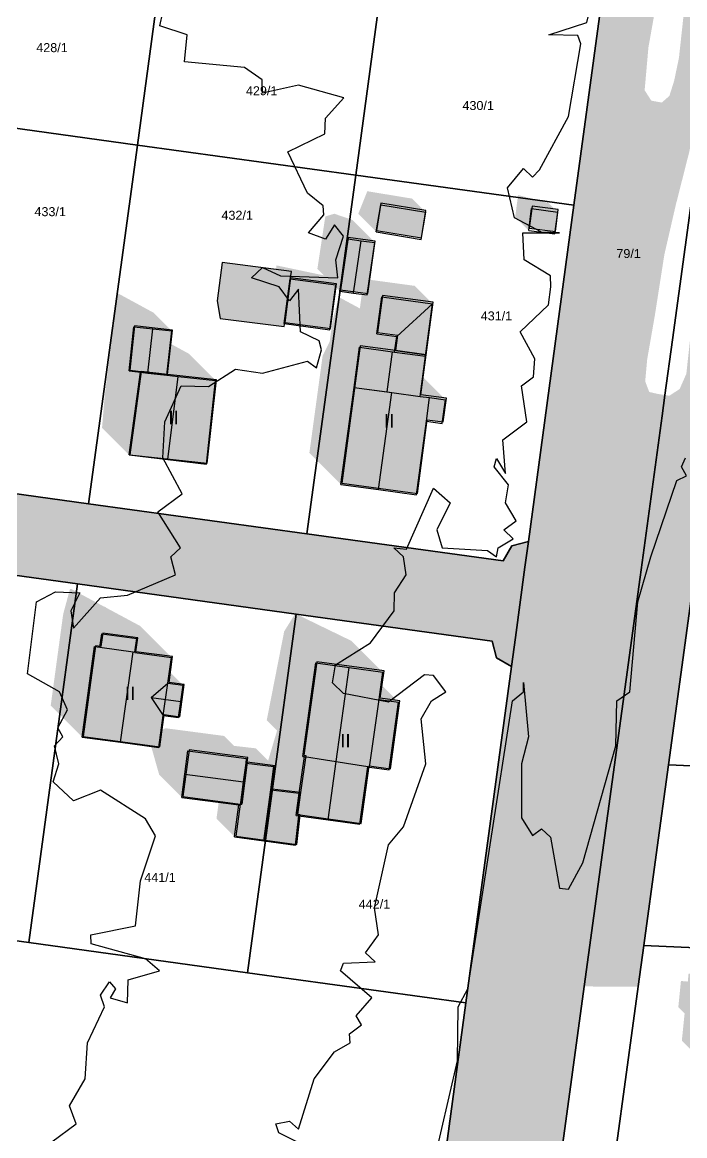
# Model space of a CAD drawing. Header units: millimetres. Extents: x 238 to 3518, y -74 to 2735.
# Drawn here: x 1636.8 to 1710.4, y 1718.9 to 1842.6 of the extents above; entities that cross this region are included whole.
import ezdxf
from ezdxf.enums import TextEntityAlignment as Align

# ---------------------------------------------------------------- set-up
doc = ezdxf.new("R2010")
doc.units = ezdxf.units.MM
for name, color, linetype in [('LP_Flurstueck_bez', 7, 'Continuous'), ('LP_Flurstuecke', 8, 'Continuous'), ('LP_Gebaeude_Dachaufsicht', 9, 'Continuous'), ('LP_Gebaeude_Dachschatten', 253, 'Continuous'), ('LP_Gebaeude_F', 254, 'Continuous'), ('LP_Gebaeude_Geschosszahl', 7, 'Continuous'), ('LP_Gebaeude_Schatten', 7, 'Continuous'), ('LP_Gebaeude_U', 7, 'Continuous'), ('LP_Topographie_Hoehenlinien', 8, 'Continuous'), ('LP_Verkehr_Strassen', 9, 'Continuous'), ('LP_Verkehr_Wege_Plaetze', 252, 'Continuous')]:
    doc.layers.add(name, color=color, linetype=linetype)
doc.styles.get("Standard").update_dxf_attribs({"font": 'arial.ttf'})

msp = doc.modelspace()

# ---------------------------------------------------------------- hatches: boundary and pattern name
at = {"layer": 'LP_Gebaeude_Dachschatten'}
for points in [[(1672.99, 1818.52), (1672.11, 1812.7), (1673.63, 1812.51), (1674.49, 1818.32)], [(1651.34, 1808.54), (1649.23, 1808.77), (1648.69, 1803.85), (1649.96, 1803.71), (1650.79, 1803.62)], [(1677.96, 1805.98), (1674.3, 1806.48), (1673.69, 1802.03), (1677.35, 1801.53)], [(1677.35, 1801.53), (1677.88, 1801.46), (1681.01, 1801.03), (1681.61, 1805.48), (1678.19, 1805.95), (1677.96, 1805.98)], [(1654.13, 1803.25), (1652.9, 1803.39), (1649.96, 1803.71), (1648.69, 1794.55), (1652.98, 1794.02)], [(1677.88, 1801.46), (1673.69, 1802.03), (1672.22, 1791.25), (1676.41, 1790.67)], [(1649.13, 1772.64), (1645.46, 1773.16), (1645.46, 1773.16), (1644.86, 1773.25), (1643.49, 1763.18), (1647.74, 1762.61)], [(1673.15, 1770.9), (1669.42, 1771.42), (1667.98, 1761.04), (1668.16, 1761.02), (1668.16, 1761.02), (1670.5, 1760.65), (1671.69, 1760.46), (1671.7, 1760.46)], [(1651.15, 1767.59), (1654.45, 1767.15), (1654.69, 1768.94), (1653.01, 1769.16), (1653, 1769.17)], [(1661.41, 1758.22), (1661.69, 1760.29), (1661.75, 1760.81), (1655.22, 1761.67), (1654.88, 1759.08)], [(1671.69, 1760.46), (1670.5, 1760.65), (1668.16, 1761.02), (1667.6, 1756.94), (1667.26, 1754.48), (1667.56, 1754.44), (1670.8, 1753.99)]]:
    msp.add_hatch(color=253, dxfattribs=at).paths.add_polyline_path(points)
at = {"layer": 'LP_Gebaeude_F'}
for points in [[(1676.19, 1819.45), (1681.19, 1818.65), (1681.67, 1821.68), (1676.67, 1822.48)], [(1693.15, 1819.71), (1696.05, 1819.35), (1696.35, 1821.79), (1693.45, 1822.15)], [(1672.17, 1812.85), (1675.22, 1812.47), (1676.03, 1818.26), (1673.03, 1818.68)], [(1658.48, 1811.65), (1658.81, 1809.7), (1665.93, 1808.78), (1665.99, 1809.24), (1666.63, 1814.21), (1666.75, 1814.92), (1659.03, 1815.92)], [(1665.99, 1809.24), (1671.07, 1808.58), (1671.72, 1813.55), (1666.63, 1814.21)], [(1676.29, 1808.14), (1678.5, 1807.84), (1678.27, 1806.12), (1681.7, 1805.66), (1682.48, 1811.48), (1676.84, 1812.24)], [(1648.76, 1803.93), (1650.04, 1803.79), (1652.97, 1803.47), (1653.51, 1808.4), (1649.29, 1808.86)], [(1672.33, 1791.39), (1680.73, 1790.26), (1681.82, 1798.44), (1683.59, 1798.2), (1683.94, 1800.83), (1681.1, 1801.21), (1681.7, 1805.66), (1678.27, 1806.12), (1674.37, 1806.64)], [(1648.77, 1794.55), (1657.37, 1793.6), (1658.39, 1802.87), (1652.97, 1803.47), (1650.04, 1803.79)], [(1643.61, 1763.25), (1652.12, 1762.11), (1652.6, 1765.68), (1654.33, 1765.45), (1654.81, 1769.03), (1653.14, 1769.26), (1653.52, 1772.13), (1649.46, 1772.67), (1649.67, 1774.22), (1645.78, 1774.74), (1645.57, 1773.23), (1644.97, 1773.31)], [(1667.4, 1754.58), (1667.7, 1754.54), (1674.48, 1753.6), (1675.36, 1759.99), (1677.73, 1759.66), (1678.77, 1767.2), (1676.6, 1767.5), (1677.01, 1770.53), (1669.56, 1771.56), (1668.12, 1761.16), (1668.31, 1761.13), (1667.74, 1757.04)], [(1654.68, 1756.57), (1661.03, 1755.74), (1661.22, 1755.72), (1661.82, 1760.4), (1661.89, 1760.91), (1655.35, 1761.76)], [(1660.55, 1752.18), (1663.8, 1751.74), (1664.57, 1757.41), (1664.92, 1760), (1661.82, 1760.4), (1661.22, 1755.72), (1661.03, 1755.74)], [(1663.8, 1751.74), (1667.34, 1751.26), (1667.7, 1754.54), (1667.4, 1754.58), (1667.74, 1757.04), (1664.57, 1757.41)]]:
    msp.add_hatch(color=254, dxfattribs=at).paths.add_polyline_path(points)
at = {"layer": 'LP_Gebaeude_Schatten'}
for points in [[(1675.15, 1823.82), (1680.14, 1823), (1681.64, 1821.5), (1676.65, 1822.32), (1676.15, 1819.3), (1674.15, 1821.3), (1675.15, 1823.82)], [(1695.3, 1822.51), (1696.3, 1821.51), (1693.4, 1821.89), (1693.08, 1819.46), (1691.58, 1820.96), (1691.9, 1823.39), (1695.3, 1822.51)], [(1673.5, 1820.63), (1676, 1818.13), (1672.99, 1818.52), (1672.11, 1812.7), (1671.63, 1813.18), (1671.66, 1813.41), (1666.57, 1814.08), (1665.91, 1809.11), (1664.41, 1810.61), (1665.07, 1815.58), (1670.33, 1814.47), (1669.61, 1815.2), (1670.49, 1821.02), (1671.49, 1821.32), (1673.5, 1820.63)], [(1682.41, 1811.31), (1676.77, 1812.08), (1676.21, 1807.98), (1678.42, 1807.68), (1678.19, 1805.95), (1677.96, 1805.98), (1674.3, 1806.48), (1673.69, 1802.03), (1672.22, 1791.25), (1668.72, 1794.75), (1670.19, 1805.53), (1670.98, 1807.13), (1671.3, 1809.48), (1671.96, 1811.98), (1672.19, 1811.95), (1674.33, 1810.8), (1674.54, 1812.39), (1675.15, 1812.32), (1675.39, 1813.99), (1680.41, 1813.31), (1682.41, 1811.31)], [(1645.98, 1801.02), (1646.8, 1807.58), (1646.79, 1807.62), (1646.91, 1808.71), (1646.9, 1809.39), (1647.05, 1809.94), (1647.34, 1812.54), (1651.44, 1810.31), (1653.44, 1808.31), (1651.34, 1808.54), (1649.23, 1808.77), (1648.69, 1803.85), (1649.96, 1803.71), (1648.69, 1794.55), (1645.69, 1797.55), (1645.98, 1801.02)], [(1658.3, 1802.79), (1654.13, 1803.25), (1652.9, 1803.39), (1653.28, 1806.89), (1655.3, 1805.79), (1658.3, 1802.79)], [(1650.79, 1803.62), (1652.9, 1803.39), (1649.96, 1803.71), (1650.79, 1803.62)], [(1682.08, 1800.89), (1681.01, 1801.03), (1681.3, 1803.19), (1683.84, 1800.65), (1682.08, 1800.89)], [(1649.9, 1775.54), (1653.4, 1772.04), (1649.34, 1772.59), (1649.34, 1772.61), (1649.55, 1774.15), (1645.67, 1774.67), (1645.46, 1773.16), (1644.86, 1773.25), (1643.49, 1763.18), (1639.99, 1766.68), (1641.36, 1776.75), (1641.46, 1777.16), (1641.46, 1777.16), (1642.13, 1779.64), (1642.34, 1779.61), (1642.39, 1779.56), (1643.54, 1778.95), (1645.94, 1777.66), (1646.05, 1777.65), (1646.15, 1777.55), (1649.9, 1775.54)], [(1659.25, 1763.31), (1660.35, 1762.21), (1662.79, 1761.93), (1664.14, 1760.57), (1664.76, 1762.66), (1665.13, 1763.89), (1663.98, 1765.04), (1665.92, 1774.92), (1667.15, 1776.9), (1673.37, 1773.88), (1676.87, 1770.38), (1673.15, 1770.9), (1669.42, 1771.42), (1667.98, 1761.04), (1668.16, 1761.02), (1668.16, 1761.02), (1667.6, 1756.94), (1664.43, 1757.32), (1664.79, 1759.93), (1661.69, 1760.29), (1661.75, 1760.81), (1655.22, 1761.67), (1654.88, 1759.08), (1654.54, 1756.49), (1652.04, 1758.99), (1651.15, 1762.14), (1651.99, 1762.03), (1652.24, 1763.89), (1652.72, 1764.17), (1659.25, 1763.31)], [(1653.01, 1769.16), (1653.18, 1770.44), (1654.69, 1768.94), (1653.01, 1769.16)], [(1676.46, 1767.37), (1676.68, 1769.01), (1678.63, 1767.06), (1676.46, 1767.37)], [(1661.41, 1758.22), (1661.69, 1760.29), (1661.07, 1755.63), (1661.41, 1758.22)], [(1658.65, 1755.95), (1660.88, 1755.65), (1660.4, 1752.11), (1658.4, 1754.11), (1658.65, 1755.95)], [(1711.38, 1740.26), (1712.8, 1742.81), (1719.71, 1739.87), (1724.21, 1735.37), (1715.38, 1736.26), (1715.04, 1732.89), (1714.84, 1732.91), (1712.99, 1733.09), (1712.7, 1730.2), (1714.55, 1730.02), (1714.09, 1725.45), (1710.09, 1729.45), (1710.4, 1732.5), (1709.7, 1733.2), (1709.99, 1736.09), (1710.75, 1736.02), (1710.84, 1736.91), (1711.04, 1736.89), (1711.38, 1740.26)]]:
    msp.add_hatch(color=7, dxfattribs=at).paths.add_polyline_path(points)
at = {"layer": 'LP_Verkehr_Strassen'}
h = msp.add_hatch(color=9, dxfattribs=at)
h.paths.add_polyline_path([(1673.69, 1632.64), (1680.25, 1627.81), (1681.1, 1628.8), (1682.19, 1629.6), (1684.02, 1630.26), (1684.95, 1630.49), (1685.89, 1637.67), (1685.23, 1637.7), (1684.11, 1638.2), (1682.83, 1639.62), (1684.02, 1646.21), (1687.55, 1666.93), (1689.13, 1681.37), (1692.5, 1709.77), (1702.29, 1781.35), (1705.45, 1780.93), (1699.24, 1735.48), (1705.25, 1735.46), (1705.87, 1740.02), (1707.24, 1750.1), (1708.61, 1760.11), (1711.35, 1780.18), (1713.92, 1798.73), (1713.99, 1799.23), (1716.56, 1818.03), (1718.86, 1834.86), (1721.29, 1852.68), (1723.72, 1870.48), (1725.68, 1884.81), (1726.01, 1887.29), (1726.48, 1890.84), (1728.77, 1907.68), (1731.21, 1925.49), (1733.64, 1943.33), (1736.08, 1961.17), (1738.51, 1978.99), (1740.95, 1996.82), (1743.38, 2014.65), (1743.79, 2017.62), (1739.46, 2030.27), (1736.97, 2030.86), (1737.41, 2033.46), (1738.01, 2036.71), (1739.7, 2049.02), (1741.9, 2066.17), (1742.18, 2067.87), (1743.06, 2069.18), (1744.37, 2070.31), (1740.07, 2074.07), (1736.03, 2077.6), (1736.06, 2075.16), (1735.67, 2071.19), (1733.58, 2057.56), (1731.69, 2043.83), (1728.67, 2021.77), (1724, 1988.1), (1721.67, 1970.15), (1716.21, 1929.28), (1708.83, 1874.91), (1708.18, 1870.65), (1707.96, 1869.67), (1706.66, 1869.22), (1704.53, 1869.49), (1704.11, 1866.67), (1703.74, 1863.82), (1704.24, 1863.78), (1705.24, 1863.15), (1705.86, 1862.16), (1706.23, 1860.18), (1698.83, 1806.43), (1696.2, 1784.03), (1694.74, 1782.58), (1693.5, 1781.96), (1692.66, 1782.07), (1691.6, 1774.24), (1692.03, 1774.18), (1693.28, 1773.55), (1693.78, 1771.54), (1685.25, 1702.89), (1677.19, 1647.35), (1675.71, 1637.17), (1674.35, 1633.81)])
h.paths.add_polyline_path([(1706.02, 1802.7), (1706.24, 1805.13), (1707.09, 1810), (1708.15, 1816.78), (1709.42, 1822.3), (1710.9, 1828.13), (1712.18, 1834.06), (1713.74, 1845.83), (1714.72, 1870.19), (1716.39, 1882.82), (1731.44, 1986.51), (1734.42, 2011.48), (1734.67, 2014.34), (1735.14, 2014.89), (1735.84, 2015.17), (1736.65, 2015.26), (1737.42, 2015.22), (1737.62, 2015.17), (1737.8, 2010.53), (1737.12, 2001.34), (1736.32, 1996.46), (1734.41, 1980.1), (1730.98, 1953.39), (1727.27, 1928.68), (1724.46, 1905.54), (1720.71, 1881.85), (1718.76, 1869.86), (1715.62, 1845.76), (1713.97, 1833.85), (1712.27, 1818.92), (1710.59, 1803.54), (1709.85, 1801.85), (1708.7, 1801.1), (1708.21, 1801.18), (1707.43, 1801.3), (1706.47, 1801.52)], flags=0)
h.paths.add_polyline_path([(1705.96, 1835.04), (1706.38, 1839.8), (1707.23, 1844.57), (1708.08, 1847.74), (1708.82, 1848.8), (1709.45, 1849.22), (1710.51, 1849.22), (1710.83, 1847.74), (1710.3, 1843.51), (1709.77, 1838.64), (1709.24, 1836.1), (1708.71, 1834.41), (1707.86, 1833.67), (1706.7, 1833.88)], flags=0)
msp.add_hatch(color=9, dxfattribs=at).paths.add_polyline_path([(1545.59, 1791.1), (1547.44, 1791.58), (1548.4, 1793.22), (1570.19, 1790.22), (1594.45, 1786.88), (1618.71, 1783.53), (1642.98, 1780.19), (1667.24, 1776.85), (1689.02, 1773.84), (1689.49, 1771.98), (1691.16, 1771.03), (1691.6, 1774.24), (1692.66, 1782.07), (1693.05, 1784.9), (1691.2, 1784.43), (1690.24, 1782.77), (1668.44, 1785.77), (1644.19, 1789.11), (1619.93, 1792.46), (1595.66, 1795.8), (1571.4, 1799.14), (1549.62, 1802.14), (1549.13, 1804.01), (1547.48, 1804.97)])
at = {"layer": 'LP_Verkehr_Wege_Plaetze'}
for points in [[(1692.66, 1782.07), (1693.5, 1781.96), (1694.74, 1782.58), (1696.2, 1784.03), (1698.83, 1806.43), (1706.23, 1860.18), (1705.86, 1862.16), (1705.24, 1863.15), (1704.24, 1863.78), (1703.74, 1863.82), (1703.52, 1862.08), (1703.18, 1859.6), (1698.11, 1822.26), (1693.05, 1784.9)], [(1682.83, 1639.62), (1684.11, 1638.2), (1685.23, 1637.7), (1685.89, 1637.67), (1687.73, 1651.04), (1691.8, 1681.02), (1695.45, 1707.75), (1699.24, 1735.48), (1705.45, 1780.93), (1702.29, 1781.35), (1692.5, 1709.77), (1689.13, 1681.37), (1687.55, 1666.93), (1684.02, 1646.21)], [(1672.36, 1633.61), (1673.69, 1632.64), (1674.35, 1633.81), (1675.71, 1637.17), (1677.19, 1647.35), (1685.25, 1702.89), (1693.78, 1771.54), (1693.28, 1773.55), (1692.03, 1774.18), (1691.6, 1774.24), (1691.16, 1771.03), (1686.1, 1733.67), (1683.68, 1715.84), (1681.64, 1700.85), (1680.97, 1695.87), (1679.43, 1684.52), (1673.67, 1642.1)]]:
    msp.add_hatch(color=252, dxfattribs=at).paths.add_polyline_path(points)

# ---------------------------------------------------------------- linework, layer by layer
at = {"layer": 'LP_Flurstuecke', "color": 8}
for points in [[(1695.45, 1707.75), (1699.24, 1735.48), (1705.45, 1780.93), (1707.89, 1798.86), (1708.21, 1801.18), (1709.05, 1807.3), (1734.33, 1992.39)], [(1734.33, 1992.39), (1709.05, 1807.3), (1708.21, 1801.18), (1707.89, 1798.86), (1705.45, 1780.93), (1699.24, 1735.48), (1695.45, 1707.75), (1701.43, 1707.48), (1705.25, 1735.46), (1705.87, 1740.02), (1707.24, 1750.1), (1708.61, 1760.11), (1711.35, 1780.18)], [(1710.49, 1913.24), (1704.53, 1869.49), (1704.11, 1866.67), (1703.74, 1863.82), (1703.52, 1862.08), (1703.18, 1859.6), (1698.11, 1822.26), (1693.05, 1784.9), (1692.66, 1782.07), (1691.6, 1774.24), (1691.16, 1771.03), (1686.1, 1733.67), (1683.68, 1715.84)]]:
    msp.add_lwpolyline(points, dxfattribs=at)
for points in [[(1625.36, 1832.29), (1649.61, 1828.95), (1655.01, 1868.76), (1630.76, 1872.1)], [(1649.61, 1828.95), (1673.87, 1825.6), (1679.26, 1865.42), (1655.01, 1868.76)], [(1673.87, 1825.6), (1698.11, 1822.26), (1703.18, 1859.6), (1701.52, 1860.56), (1701.04, 1862.41), (1679.26, 1865.42)], [(1619.93, 1792.46), (1644.19, 1789.11), (1649.61, 1828.95), (1625.36, 1832.29)], [(1644.19, 1789.11), (1668.44, 1785.77), (1673.87, 1825.6), (1649.61, 1828.95)], [(1668.44, 1785.77), (1690.24, 1782.77), (1691.2, 1784.43), (1693.05, 1784.9), (1698.11, 1822.26), (1673.87, 1825.6)], [(1545.59, 1791.1), (1547.44, 1791.58), (1548.4, 1793.22), (1570.19, 1790.22), (1594.45, 1786.88), (1618.71, 1783.53), (1642.98, 1780.19), (1667.24, 1776.85), (1689.02, 1773.84), (1689.49, 1771.98), (1691.16, 1771.03), (1691.6, 1774.24), (1692.66, 1782.07), (1693.05, 1784.9), (1691.2, 1784.43), (1690.24, 1782.77), (1668.44, 1785.77), (1644.19, 1789.11), (1619.93, 1792.46), (1595.66, 1795.8), (1571.4, 1799.14), (1549.62, 1802.14), (1549.13, 1804.01), (1547.48, 1804.97)], [(1613.3, 1743.7), (1637.56, 1740.36), (1642.98, 1780.19), (1618.71, 1783.53)], [(1637.56, 1740.36), (1661.83, 1737.01), (1667.24, 1776.85), (1642.98, 1780.19)], [(1708.61, 1760.11), (1776.43, 1757.1), (1779.17, 1777.17), (1770.01, 1777.58), (1711.35, 1780.18)], [(1661.83, 1737.01), (1686.1, 1733.67), (1691.16, 1771.03), (1689.49, 1771.98), (1689.02, 1773.84), (1667.24, 1776.85)], [(1705.87, 1740.02), (1746.61, 1738.21), (1773.72, 1736.99), (1775.11, 1747.07), (1776.43, 1757.1), (1708.61, 1760.11), (1707.24, 1750.1)], [(1578.05, 1649.59), (1596.43, 1612.99), (1615.82, 1578.48), (1672.36, 1633.61), (1673.67, 1642.1), (1631.41, 1648.39), (1637.07, 1690.8), (1679.43, 1684.52), (1680.97, 1695.87), (1681.64, 1700.85), (1683.68, 1715.84), (1686.1, 1733.67), (1661.83, 1737.01), (1637.56, 1740.36), (1613.3, 1743.7), (1594.3, 1746.32), (1591.44, 1729.39), (1589.09, 1715.37), (1588.78, 1713.77), (1578.93, 1654.85)], [(1701.43, 1707.48), (1718.82, 1706.7), (1742.24, 1705.65), (1743.7, 1716.5), (1746.61, 1738.21), (1705.87, 1740.02), (1705.25, 1735.46)]]:
    msp.add_lwpolyline(points, close=True, dxfattribs=at)
at = {"layer": 'LP_Gebaeude_Dachaufsicht', "color": 9}
for p, q in [((1676.15, 1819.3, 72.91), (1676.65, 1822.32, 72.91)), ((1676.65, 1822.32, 72.91), (1681.64, 1821.5, 72.91)), ((1681.14, 1818.47, 72.91), (1681.64, 1821.5, 72.91)), ((1693.08, 1819.46, 73.21), (1693.4, 1821.89, 73.21)), ((1693.4, 1821.89, 73.21), (1696.3, 1821.51, 73.21)), ((1695.98, 1819.08, 73.21), (1696.3, 1821.51, 73.21)), ((1672.11, 1812.7, 73.79), (1672.99, 1818.52, 73.79)), ((1672.99, 1818.52, 73.79), (1674.49, 1818.32, 74.94)), ((1673.63, 1812.51, 74.94), (1674.49, 1818.32, 74.94)), ((1674.49, 1818.32, 74.94), (1676, 1818.13, 73.79)), ((1676.15, 1819.3, 72.91), (1681.14, 1818.47, 72.91)), ((1693.08, 1819.46, 73.21), (1695.98, 1819.08, 73.21)), ((1675.15, 1812.32, 73.79), (1676, 1818.13, 73.79)), ((1665.91, 1809.11, 72.13), (1666.57, 1814.08, 72.13)), ((1666.57, 1814.08, 72.13), (1671.66, 1813.41, 72.13)), ((1671, 1808.43, 72.13), (1671.66, 1813.41, 72.13)), ((1672.11, 1812.7, 73.79), (1673.63, 1812.51, 74.94)), ((1673.63, 1812.51, 74.94), (1675.15, 1812.32, 73.79)), ((1676.21, 1807.98, 73.33), (1676.77, 1812.08, 73.33)), ((1676.77, 1812.08, 73.33), (1682.41, 1811.31, 73.33)), ((1678.42, 1807.68, 73.28), (1682.41, 1811.31, 73.28)), ((1678.42, 1807.68, 73.33), (1682.41, 1811.31, 73.33)), ((1681.61, 1805.48, 73.28), (1682.41, 1811.31, 73.28)), ((1648.69, 1803.85, 72.65), (1649.23, 1808.77, 72.65)), ((1649.23, 1808.77, 72.65), (1651.34, 1808.54, 75.4)), ((1650.79, 1803.62, 75.4), (1651.34, 1808.54, 75.4)), ((1651.34, 1808.54, 75.4), (1653.44, 1808.31, 72.65)), ((1665.91, 1809.11, 72.13), (1671, 1808.43, 72.13)), ((1652.9, 1803.39, 72.65), (1653.44, 1808.31, 72.65)), ((1676.21, 1807.98, 73.33), (1678.42, 1807.68, 73.33)), ((1678.19, 1805.95, 73.28), (1678.42, 1807.68, 73.28)), ((1673.69, 1802.03, 75.15), (1674.3, 1806.48, 75.15)), ((1674.3, 1806.48, 75.15), (1677.96, 1805.98, 79.09)), ((1677.35, 1801.53, 79.09), (1677.96, 1805.98, 79.09)), ((1677.96, 1805.98, 79.09), (1678.19, 1805.95, 78.84)), ((1678.19, 1805.95, 73.28), (1681.61, 1805.48, 73.28)), ((1678.19, 1805.95, 78.84), (1681.61, 1805.48, 75.15)), ((1681.01, 1801.03, 75.15), (1681.61, 1805.48, 75.15)), ((1648.69, 1803.85, 72.65), (1649.96, 1803.71, 74.32)), ((1648.69, 1794.55, 74.23), (1649.96, 1803.71, 74.23)), ((1649.96, 1803.71, 74.32), (1650.79, 1803.62, 75.4)), ((1649.96, 1803.71, 74.23), (1652.9, 1803.39, 77.98)), ((1650.79, 1803.62, 75.4), (1652.9, 1803.39, 72.65)), ((1652.9, 1803.39, 77.98), (1654.13, 1803.25, 79.56)), ((1652.98, 1794.02, 79.56), (1654.13, 1803.25, 79.56)), ((1654.13, 1803.25, 79.56), (1658.3, 1802.79, 74.23)), ((1657.28, 1793.5, 74.23), (1658.3, 1802.79, 74.23)), ((1672.22, 1791.25, 75.6), (1673.69, 1802.03, 75.6)), ((1673.69, 1802.03, 75.15), (1677.35, 1801.53, 79.09)), ((1673.69, 1802.03, 75.6), (1677.88, 1801.46, 80.1)), ((1676.41, 1790.67, 80.1), (1677.88, 1801.46, 80.1)), ((1677.35, 1801.53, 79.09), (1677.88, 1801.46, 78.51)), ((1677.88, 1801.46, 80.1), (1681.01, 1801.03, 76.75)), ((1677.88, 1801.46, 78.51), (1681.01, 1801.03, 75.15)), ((1681.01, 1801.03, 76.75), (1682.08, 1800.89, 75.6)), ((1681.72, 1798.26, 75.6), (1682.08, 1800.89, 75.6)), ((1682.08, 1800.89, 75.6), (1683.84, 1800.65, 75.6)), ((1683.48, 1798.02, 75.6), (1683.84, 1800.65, 75.6)), ((1680.61, 1790.1, 75.6), (1681.72, 1798.26, 75.6)), ((1681.72, 1798.26, 75.6), (1683.48, 1798.02, 75.6)), ((1648.69, 1794.55, 74.23), (1652.98, 1794.02, 79.56)), ((1652.98, 1794.02, 79.56), (1657.28, 1793.5, 74.23)), ((1672.22, 1791.25, 75.6), (1676.41, 1790.67, 80.1)), ((1676.41, 1790.67, 80.1), (1680.61, 1790.1, 75.6)), ((1645.46, 1773.16, 74.95), (1645.67, 1774.67, 74.95)), ((1645.67, 1774.67, 74.95), (1649.55, 1774.15, 74.95)), ((1649.34, 1772.61, 74.95), (1649.55, 1774.15, 74.95)), ((1643.49, 1763.18, 74.95), (1644.86, 1773.25, 74.95)), ((1644.86, 1773.25, 74.95), (1645.46, 1773.16, 75.67)), ((1645.46, 1773.16, 75.67), (1649.13, 1772.64, 80)), ((1645.46, 1773.16, 74.95), (1649.13, 1772.64, 74.95)), ((1647.74, 1762.61, 80), (1649.13, 1772.64, 80)), ((1649.13, 1772.64, 74.95), (1649.34, 1772.61, 74.95)), ((1649.13, 1772.64, 80), (1649.34, 1772.61, 79.74)), ((1649.34, 1772.59, 79.74), (1649.34, 1772.61, 79.74)), ((1649.34, 1772.59, 79.74), (1653.4, 1772.04, 74.95)), ((1653.01, 1769.16, 74.94), (1653.4, 1772.04, 74.95)), ((1667.98, 1761.04, 75.77), (1669.42, 1771.42, 75.77)), ((1669.42, 1771.42, 75.77), (1673.15, 1770.9, 79.06)), ((1671.7, 1760.46, 79.06), (1673.15, 1770.9, 79.06)), ((1673.15, 1770.9, 79.06), (1676.87, 1770.38, 75.77)), ((1676.46, 1767.37, 75.77), (1676.87, 1770.38, 75.77)), ((1651.15, 1767.59, 76.83), (1653, 1769.17, 74.95)), ((1652.49, 1765.59, 74.95), (1653, 1769.17, 74.95)), ((1653, 1769.17, 74.95), (1653.01, 1769.16, 74.95)), ((1653, 1769.17, 74.95), (1653.01, 1769.16, 74.94)), ((1653.01, 1769.16, 74.95), (1654.69, 1768.94, 74.95)), ((1654.45, 1767.15, 76.83), (1654.69, 1768.94, 74.95)), ((1651.15, 1767.59, 76.83), (1654.45, 1767.15, 76.83)), ((1651.15, 1767.59, 76.83), (1652.49, 1765.59, 74.95)), ((1654.2, 1765.36, 74.95), (1654.45, 1767.15, 76.83)), ((1675.41, 1759.84, 75.77), (1676.46, 1767.37, 75.77)), ((1676.46, 1767.37, 75.77), (1678.63, 1767.06, 75.77)), ((1677.58, 1759.54, 75.77), (1678.63, 1767.06, 75.77)), ((1651.99, 1762.03, 74.95), (1652.48, 1765.59, 74.97)), ((1652.48, 1765.59, 74.97), (1652.49, 1765.59, 74.95)), ((1652.49, 1765.59, 74.95), (1654.2, 1765.36, 74.95)), ((1643.49, 1763.18, 74.95), (1647.74, 1762.61, 80)), ((1647.74, 1762.61, 80), (1651.99, 1762.03, 74.95)), ((1654.88, 1759.08, 75.41), (1655.22, 1761.67, 73.49)), ((1655.22, 1761.67, 73.49), (1661.75, 1760.81, 73.49)), ((1661.07, 1755.63, 72.99), (1661.69, 1760.29, 72.99)), ((1661.41, 1758.22, 75.41), (1661.69, 1760.29, 73.88)), ((1661.69, 1760.29, 73.88), (1661.75, 1760.81, 73.49)), ((1661.69, 1760.29, 72.99), (1664.79, 1759.93, 72.99)), ((1667.6, 1756.94, 75.28), (1668.16, 1761.02, 75.29)), ((1667.98, 1761.04, 75.77), (1668.16, 1761.02, 75.93)), ((1668.16, 1761.02, 75.93), (1668.16, 1761.02, 75.93)), ((1668.16, 1761.02, 75.93), (1670.5, 1760.65, 78)), ((1668.16, 1761.02, 75.29), (1670.5, 1760.65, 78)), ((1670.5, 1760.65, 78), (1671.69, 1760.46, 79.38)), ((1670.5, 1760.65, 78), (1671.69, 1760.46, 79.05)), ((1670.8, 1753.99, 79.38), (1671.69, 1760.46, 79.38)), ((1671.69, 1760.46, 79.05), (1671.7, 1760.46, 79.06)), ((1671.69, 1760.46, 79.38), (1672.86, 1760.28, 78.02)), ((1671.7, 1760.46, 79.06), (1672.86, 1760.28, 78.02)), ((1672.86, 1760.28, 78.02), (1675.22, 1759.91, 75.29)), ((1672.86, 1760.28, 78.02), (1675.22, 1759.91, 75.94)), ((1654.54, 1756.49, 73.49), (1654.88, 1759.08, 75.41)), ((1654.88, 1759.08, 75.41), (1661.41, 1758.22, 75.41)), ((1664.43, 1757.32, 72.99), (1664.79, 1759.93, 72.99)), ((1674.33, 1753.5, 75.29), (1675.22, 1759.87, 75.29)), ((1675.22, 1759.87, 75.29), (1675.22, 1759.91, 75.29)), ((1675.22, 1759.87, 75.94), (1675.22, 1759.91, 75.94)), ((1675.22, 1759.87, 75.94), (1675.41, 1759.84, 75.77)), ((1675.41, 1759.84, 75.77), (1677.58, 1759.54, 75.77)), ((1661.07, 1755.63, 73.49), (1661.41, 1758.22, 75.41)), ((1654.54, 1756.49, 73.49), (1660.88, 1755.65, 73.49)), ((1663.65, 1751.66, 72.99), (1664.43, 1757.32, 72.99)), ((1664.43, 1757.32, 72.99), (1667.6, 1756.94, 72.99)), ((1667.26, 1754.48, 72.99), (1667.6, 1756.94, 72.99)), ((1667.26, 1754.48, 75.29), (1667.6, 1756.94, 75.28)), ((1660.4, 1752.11, 72.99), (1660.88, 1755.65, 72.99)), ((1660.88, 1755.65, 73.49), (1661.07, 1755.63, 73.49)), ((1660.88, 1755.65, 72.99), (1661.07, 1755.63, 72.99)), ((1667.19, 1751.17, 72.99), (1667.56, 1754.44, 72.99)), ((1667.26, 1754.48, 75.29), (1667.56, 1754.44, 75.63)), ((1667.26, 1754.48, 72.99), (1667.56, 1754.44, 72.99)), ((1667.56, 1754.44, 75.63), (1670.8, 1753.99, 79.38)), ((1670.8, 1753.99, 79.38), (1674.33, 1753.5, 75.29)), ((1660.4, 1752.11, 72.99), (1663.65, 1751.66, 72.99)), ((1663.65, 1751.66, 72.99), (1667.19, 1751.17, 72.99))]:
    msp.add_line(p, q, dxfattribs=at)
at = {"layer": 'LP_Gebaeude_U', "color": 7}
for points in [[(1676.19, 1819.45), (1681.19, 1818.65), (1681.67, 1821.68), (1676.67, 1822.48)], [(1693.15, 1819.71), (1696.05, 1819.35), (1696.35, 1821.79), (1693.45, 1822.15)], [(1672.17, 1812.85), (1675.22, 1812.47), (1676.03, 1818.26), (1673.03, 1818.68)], [(1658.48, 1811.65), (1658.81, 1809.7), (1665.93, 1808.78), (1665.99, 1809.24), (1666.63, 1814.21), (1666.75, 1814.92), (1659.03, 1815.92)], [(1665.99, 1809.24), (1671.07, 1808.58), (1671.72, 1813.55), (1666.63, 1814.21)], [(1676.29, 1808.14), (1678.5, 1807.84), (1678.27, 1806.12), (1681.7, 1805.66), (1682.48, 1811.48), (1676.84, 1812.24)], [(1648.76, 1803.93), (1650.04, 1803.79), (1652.97, 1803.47), (1653.51, 1808.4), (1649.29, 1808.86)], [(1672.33, 1791.39), (1680.73, 1790.26), (1681.82, 1798.44), (1683.59, 1798.2), (1683.94, 1800.83), (1681.1, 1801.21), (1681.7, 1805.66), (1678.27, 1806.12), (1674.37, 1806.64)], [(1648.77, 1794.55), (1657.37, 1793.6), (1658.39, 1802.87), (1652.97, 1803.47), (1650.04, 1803.79)], [(1643.61, 1763.25), (1652.12, 1762.11), (1652.6, 1765.68), (1654.33, 1765.45), (1654.81, 1769.03), (1653.14, 1769.26), (1653.52, 1772.13), (1649.46, 1772.67), (1649.67, 1774.22), (1645.78, 1774.74), (1645.57, 1773.23), (1644.97, 1773.31)], [(1667.4, 1754.58), (1667.7, 1754.54), (1674.48, 1753.6), (1675.36, 1759.99), (1677.73, 1759.66), (1678.77, 1767.2), (1676.6, 1767.5), (1677.01, 1770.53), (1669.56, 1771.56), (1668.12, 1761.16), (1668.31, 1761.13), (1667.74, 1757.04)], [(1654.68, 1756.57), (1661.03, 1755.74), (1661.22, 1755.72), (1661.82, 1760.4), (1661.89, 1760.91), (1655.35, 1761.76)], [(1660.55, 1752.18), (1663.8, 1751.74), (1664.57, 1757.41), (1664.92, 1760), (1661.82, 1760.4), (1661.22, 1755.72), (1661.03, 1755.74)], [(1663.8, 1751.74), (1667.34, 1751.26), (1667.7, 1754.54), (1667.4, 1754.58), (1667.74, 1757.04), (1664.57, 1757.41)]]:
    msp.add_lwpolyline(points, close=True, dxfattribs=at)
at = {"layer": 'LP_Topographie_Hoehenlinien', "color": 8}
for points in [[(1640.1, 1718.22), (1642.82, 1720.22), (1642.09, 1722.22), (1643.8, 1725.22), (1644.06, 1729.22), (1645.95, 1733.22), (1645.53, 1734.52), (1646.53, 1735.99), (1647.2, 1735.21), (1646.58, 1734.22), (1648.53, 1733.65), (1648.58, 1736.21), (1652.07, 1737.21), (1650.52, 1738.55), (1644.48, 1740.21), (1644.44, 1741.21), (1649.42, 1742.21), (1649.96, 1747.21), (1651.61, 1752.21), (1650.52, 1754.1), (1645.53, 1757.3), (1642.53, 1756.12), (1640.26, 1758.21), (1640.9, 1760.21), (1640.41, 1762.21), (1641.33, 1763.21), (1640.77, 1764.21), (1641.85, 1766.21), (1640.95, 1768.21), (1637.42, 1770.21), (1638.41, 1778.21), (1640.53, 1779.33), (1643.21, 1779.21), (1642.24, 1777.21), (1642.53, 1775.28), (1645.53, 1778.65), (1648.53, 1778.94), (1653.86, 1781.21), (1653.34, 1783.21), (1654.41, 1784.21), (1651.9, 1788.21), (1654.59, 1790.21), (1652.45, 1794.21), (1652.66, 1798.21), (1654.48, 1802.21), (1657.52, 1802.13), (1660.52, 1804.07), (1663.52, 1803.62), (1668.52, 1804.93), (1669.52, 1804.19), (1670.06, 1806.21), (1669.82, 1807.21), (1667.72, 1808.21), (1667.52, 1812.94), (1666.52, 1811.65), (1665.35, 1813.21), (1662.3, 1814.21), (1663.52, 1815.35), (1665.52, 1814.42), (1671.89, 1814.21), (1671.64, 1816.21), (1672.52, 1818.83), (1671.52, 1820.09), (1670.52, 1818.49), (1668.62, 1819.21), (1670.32, 1821.21), (1670.26, 1822.21), (1668.52, 1823.62), (1666.33, 1828.21), (1670.45, 1830.21), (1670.52, 1831.95), (1672.56, 1834.21), (1667.52, 1835.62), (1663.52, 1834.71), (1663.47, 1836.21), (1661.52, 1837.58), (1654.85, 1838.21), (1655.16, 1841.21), (1652.1, 1842.21), (1652.78, 1845.21)], [(1667.32, 1718.22), (1665.33, 1719.22), (1664.99, 1720.22), (1666.52, 1720.53), (1667.52, 1719.64), (1669.27, 1725.22), (1671.52, 1728.22), (1673.25, 1729.22), (1673.16, 1730.22), (1674.51, 1731.22), (1673.9, 1732.22), (1675.67, 1734.22), (1672.19, 1737.21), (1672.52, 1738.08), (1676.02, 1738.21), (1674.96, 1739.21), (1676.41, 1741.21), (1675.94, 1744.21), (1677.5, 1751.21), (1679.16, 1753.21), (1681.64, 1760.21), (1681.12, 1765.21), (1682.27, 1767.21), (1683.89, 1768.21), (1682.52, 1770.03), (1681.52, 1770.11), (1677.52, 1767.08), (1672.52, 1768.04), (1671.3, 1769.21), (1671.63, 1771.21), (1675.52, 1773.65), (1678.15, 1777.21), (1678.16, 1779.21), (1679.46, 1781.21), (1679.18, 1783.21), (1678.09, 1784.21), (1679.52, 1784.06), (1682.52, 1790.84), (1684.35, 1789.21), (1682.88, 1786.21), (1683.48, 1784.21), (1688.52, 1783.9), (1689.52, 1783.21), (1689.7, 1784.21), (1691.36, 1785.21), (1690.33, 1786.21), (1691.69, 1787.21), (1690.51, 1789.21), (1690.82, 1791.21), (1689.23, 1793.21), (1689.52, 1794.12), (1690.52, 1792.46), (1690.21, 1796.21), (1692.86, 1798.21), (1692.27, 1802.21), (1693.6, 1803.21), (1693.76, 1805.21), (1692.14, 1808.21), (1695.28, 1811.21), (1695.54, 1813.21), (1695.52, 1814.43), (1692.57, 1816.21), (1692.44, 1819.21), (1696.52, 1819.21), (1694.52, 1819.26), (1691.52, 1820.88), (1690.71, 1824.21), (1692.52, 1826.34), (1693.52, 1825.38), (1694.28, 1826.21), (1697.52, 1832.11), (1698.88, 1840.21), (1698.52, 1841.12), (1695.32, 1841.21), (1699.52, 1842.55), (1699.69, 1843.21)], [(1682.4, 1715.22), (1685.18, 1727.22), (1685.25, 1733.22), (1686.31, 1735.21), (1691.27, 1767.21), (1692.51, 1768.21), (1692.52, 1769.23), (1693.07, 1763.21), (1692.29, 1760.21), (1692.29, 1754.21), (1693.52, 1752.26), (1694.52, 1753), (1695.52, 1752.05), (1696.52, 1746.4), (1697.52, 1746.29), (1699.1, 1749.21), (1702.75, 1762.21), (1702.87, 1767.21), (1704.32, 1768.21), (1705.19, 1778.21), (1706.63, 1783.21), (1709.52, 1791.68), (1710.62, 1792.21), (1710.04, 1793.21), (1710.5, 1794.21)]]:
    msp.add_lwpolyline(points, dxfattribs=at)

# ---------------------------------------------------------------- texts
at = {"layer": 'LP_Flurstueck_bez', "color": 7}
for s, p in [('428/1', (1640.13, 1839.77)), ('429/1', (1663.42, 1834.98)), ('430/1', (1687.47, 1833.34)), ('433/1', (1639.93, 1821.55)), ('432/1', (1660.7, 1821.15)), ('79/1', (1704.18, 1816.9)), ('431/1', (1689.5, 1809.97)), ('441/1', (1652.13, 1747.6)), ('442/1', (1675.95, 1744.63))]:
    msp.add_text(s, height=1, dxfattribs=at).set_placement(p, align=Align.MIDDLE_CENTER)
at = {"layer": 'LP_Gebaeude_Geschosszahl', "color": 7}
for p in [(1653.64, 1798.68), (1677.58, 1798.31), (1648.82, 1768.05), (1672.72, 1762.78)]:
    msp.add_text('II', height=1.5, dxfattribs=at).set_placement(p, align=Align.MIDDLE_CENTER)

doc.saveas('drawing.dxf')
